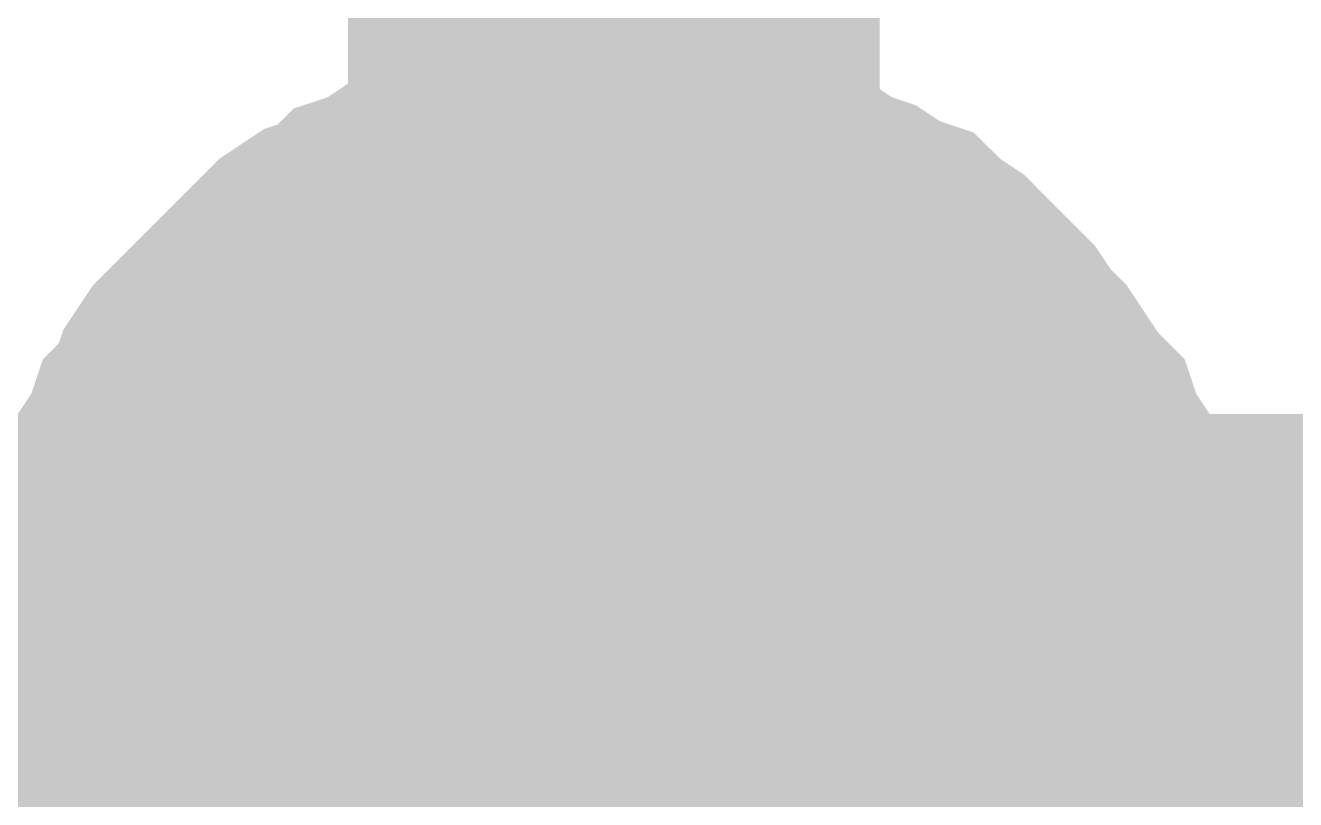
# Model space of a CAD drawing. Header units: inches. Extents: x 0 to 841, y 0 to 594.
# Drawn here: x 166.695 to 168.485, y 537.324 to 538.415 of the extents above; entities that cross this region are included whole.
import ezdxf

# ---------------------------------------------------------------- set-up
doc = ezdxf.new("R2010")
doc.units = ezdxf.units.IN
doc.layers.add('Sheet', color=255, linetype='Continuous')

msp = doc.modelspace()

# ---------------------------------------------------------------- linework, layer by layer
at = {"layer": 'Sheet'}
for points in [[(162.5159, 537.4927, 0.7493, 0.7493, 0), (162.5159, 537.4927, 0.7493, 0.7493, 0), (167.524, 537.4927, 0.7493, 0.7493, 0), (187.5227, 537.4927, 0.7493, 0.7493, 0), (187.5227, 537.4927, 0.7493, 0.7493, 0), (187.5227, 557.4926, 0.7493, 0.7493, 0), (187.5227, 559.9968, 0.7493, 0.7493, 0)], [(167.524, 542.4899, 0.7493, 0.7493, 0), (167.524, 537.4927, 0.7493, 0.7493, 0), (167.524, 529.9914, 0.7493, 0.7493, 0)], [(166.7605, 537.4927, 0.2997, 0.2997, 0), (166.7605, 537.5377, 0.2997, 0.2997, 0), (166.7605, 537.5713, 0.2997, 0.2997, 0), (166.7717, 537.605, 0.2997, 0.2997, 0), (166.7717, 537.65, 0.2997, 0.2997, 0), (166.7829, 537.6836, 0.2997, 0.2997, 0), (166.7941, 537.7173, 0.2997, 0.2997, 0), (166.8054, 537.7623, 0.2997, 0.2997, 0), (166.8166, 537.7959, 0.2997, 0.2997, 0), (166.8391, 537.8296, 0.2997, 0.2997, 0), (166.8503, 537.8633, 0.2997, 0.2997, 0), (166.8727, 537.8858, 0.2997, 0.2997, 0), (166.884, 537.9195, 0.2997, 0.2997, 0), (166.9064, 537.9532, 0.2997, 0.2997, 0), (166.9289, 537.9756, 0.2997, 0.2997, 0), (166.9626, 538.0093, 0.2997, 0.2997, 0), (166.985, 538.0318, 0.2997, 0.2997, 0), (167.0075, 538.0542, 0.2997, 0.2997, 0), (167.0412, 538.0879, 0.2997, 0.2997, 0), (167.0636, 538.1104, 0.2997, 0.2997, 0), (167.0973, 538.1328, 0.2997, 0.2997, 0), (167.131, 538.1441, 0.2997, 0.2997, 0), (167.1535, 538.1665, 0.2997, 0.2997, 0), (167.1872, 538.1777, 0.2997, 0.2997, 0), (167.2208, 538.2002, 0.2997, 0.2997, 0), (167.2545, 538.2114, 0.2997, 0.2997, 0), (167.2994, 538.2227, 0.2997, 0.2997, 0), (167.3331, 538.2339, 0.2997, 0.2997, 0), (167.3668, 538.2451, 0.2997, 0.2997, 0), (167.4117, 538.2451, 0.2997, 0.2997, 0), (167.4454, 538.2564, 0.2997, 0.2997, 0), (167.4791, 538.2564, 0.2997, 0.2997, 0), (167.524, 538.2564, 0.2997, 0.2997, 0)], [(166.7605, 537.4927, 0.2997, 0.2997, 0), (166.7605, 537.5377, 0.2997, 0.2997, 0), (166.7605, 537.5713, 0.2997, 0.2997, 0), (166.7717, 537.605, 0.2997, 0.2997, 0), (166.7717, 537.65, 0.2997, 0.2997, 0), (166.7829, 537.6836, 0.2997, 0.2997, 0), (166.7941, 537.7173, 0.2997, 0.2997, 0), (166.8054, 537.7623, 0.2997, 0.2997, 0), (166.8166, 537.7959, 0.2997, 0.2997, 0), (166.8391, 537.8296, 0.2997, 0.2997, 0), (166.8503, 537.8633, 0.2997, 0.2997, 0), (166.8727, 537.8858, 0.2997, 0.2997, 0), (166.884, 537.9195, 0.2997, 0.2997, 0), (166.9064, 537.9532, 0.2997, 0.2997, 0), (166.9289, 537.9756, 0.2997, 0.2997, 0), (166.9626, 538.0093, 0.2997, 0.2997, 0), (166.985, 538.0318, 0.2997, 0.2997, 0), (167.0075, 538.0542, 0.2997, 0.2997, 0), (167.0412, 538.0879, 0.2997, 0.2997, 0), (167.0636, 538.1104, 0.2997, 0.2997, 0), (167.0973, 538.1328, 0.2997, 0.2997, 0), (167.131, 538.1441, 0.2997, 0.2997, 0), (167.1535, 538.1665, 0.2997, 0.2997, 0), (167.1872, 538.1777, 0.2997, 0.2997, 0), (167.2208, 538.2002, 0.2997, 0.2997, 0), (167.2545, 538.2114, 0.2997, 0.2997, 0), (167.2994, 538.2227, 0.2997, 0.2997, 0), (167.3331, 538.2339, 0.2997, 0.2997, 0), (167.3668, 538.2451, 0.2997, 0.2997, 0), (167.4117, 538.2451, 0.2997, 0.2997, 0), (167.4454, 538.2564, 0.2997, 0.2997, 0), (167.4791, 538.2564, 0.2997, 0.2997, 0), (167.524, 538.2564, 0.2997, 0.2997, 0)], [(167.524, 538.2564, 0.2997, 0.2997, 0), (167.524, 538.2564, 0.2997, 0.2997, 0)], [(167.524, 538.2564, 0.2997, 0.2997, 0), (167.5577, 538.2564, 0.2997, 0.2997, 0), (167.6026, 538.2564, 0.2997, 0.2997, 0), (167.6363, 538.2451, 0.2997, 0.2997, 0), (167.6812, 538.2451, 0.2997, 0.2997, 0), (167.7149, 538.2339, 0.2997, 0.2997, 0), (167.7486, 538.2227, 0.2997, 0.2997, 0), (167.7823, 538.2114, 0.2997, 0.2997, 0), (167.816, 538.2002, 0.2997, 0.2997, 0), (167.8497, 538.1777, 0.2997, 0.2997, 0), (167.8833, 538.1665, 0.2997, 0.2997, 0), (167.917, 538.1441, 0.2997, 0.2997, 0), (167.9507, 538.1328, 0.2997, 0.2997, 0), (167.9732, 538.1104, 0.2997, 0.2997, 0), (168.0069, 538.0879, 0.2997, 0.2997, 0), (168.0405, 538.0542, 0.2997, 0.2997, 0), (168.063, 538.0318, 0.2997, 0.2997, 0), (168.0855, 538.0093, 0.2997, 0.2997, 0), (168.1079, 537.9756, 0.2997, 0.2997, 0), (168.1304, 537.9532, 0.2997, 0.2997, 0), (168.1528, 537.9195, 0.2997, 0.2997, 0), (168.1753, 537.8858, 0.2997, 0.2997, 0), (168.1978, 537.8633, 0.2997, 0.2997, 0), (168.209, 537.8296, 0.2997, 0.2997, 0), (168.2314, 537.7959, 0.2997, 0.2997, 0), (168.2427, 537.7623, 0.2997, 0.2997, 0), (168.2539, 537.7173, 0.2997, 0.2997, 0), (168.2651, 537.6836, 0.2997, 0.2997, 0), (168.2764, 537.65, 0.2997, 0.2997, 0), (168.2764, 537.605, 0.2997, 0.2997, 0), (168.2876, 537.5713, 0.2997, 0.2997, 0), (168.2876, 537.5377, 0.2997, 0.2997, 0), (168.2876, 537.4927, 0.2997, 0.2997, 0)], [(167.524, 538.2564, 0.2997, 0.2997, 0), (167.524, 538.2564, 0.2997, 0.2997, 0)], [(167.524, 538.2564, 0.2997, 0.2997, 0), (167.5577, 538.2564, 0.2997, 0.2997, 0), (167.6026, 538.2564, 0.2997, 0.2997, 0), (167.6363, 538.2451, 0.2997, 0.2997, 0), (167.6812, 538.2451, 0.2997, 0.2997, 0), (167.7149, 538.2339, 0.2997, 0.2997, 0), (167.7486, 538.2227, 0.2997, 0.2997, 0), (167.7823, 538.2114, 0.2997, 0.2997, 0), (167.816, 538.2002, 0.2997, 0.2997, 0), (167.8497, 538.1777, 0.2997, 0.2997, 0), (167.8833, 538.1665, 0.2997, 0.2997, 0), (167.917, 538.1441, 0.2997, 0.2997, 0), (167.9507, 538.1328, 0.2997, 0.2997, 0), (167.9732, 538.1104, 0.2997, 0.2997, 0), (168.0069, 538.0879, 0.2997, 0.2997, 0), (168.0405, 538.0542, 0.2997, 0.2997, 0), (168.063, 538.0318, 0.2997, 0.2997, 0), (168.0855, 538.0093, 0.2997, 0.2997, 0), (168.1079, 537.9756, 0.2997, 0.2997, 0), (168.1304, 537.9532, 0.2997, 0.2997, 0), (168.1528, 537.9195, 0.2997, 0.2997, 0), (168.1753, 537.8858, 0.2997, 0.2997, 0), (168.1978, 537.8633, 0.2997, 0.2997, 0), (168.209, 537.8296, 0.2997, 0.2997, 0), (168.2314, 537.7959, 0.2997, 0.2997, 0), (168.2427, 537.7623, 0.2997, 0.2997, 0), (168.2539, 537.7173, 0.2997, 0.2997, 0), (168.2651, 537.6836, 0.2997, 0.2997, 0), (168.2764, 537.65, 0.2997, 0.2997, 0), (168.2764, 537.605, 0.2997, 0.2997, 0), (168.2876, 537.5713, 0.2997, 0.2997, 0), (168.2876, 537.5377, 0.2997, 0.2997, 0), (168.2876, 537.4927, 0.2997, 0.2997, 0)], [(166.7605, 537.4927, 0.0991, 0.0991, 0), (166.7605, 537.5377, 0.0991, 0.0991, 0), (166.7605, 537.5713, 0.0991, 0.0991, 0), (166.7717, 537.605, 0.0991, 0.0991, 0), (166.7717, 537.65, 0.0991, 0.0991, 0), (166.7829, 537.6836, 0.0991, 0.0991, 0), (166.7941, 537.7173, 0.0991, 0.0991, 0), (166.8054, 537.7623, 0.0991, 0.0991, 0), (166.8166, 537.7959, 0.0991, 0.0991, 0), (166.8391, 537.8296, 0.0991, 0.0991, 0), (166.8503, 537.8633, 0.0991, 0.0991, 0), (166.8727, 537.8858, 0.0991, 0.0991, 0), (166.884, 537.9195, 0.0991, 0.0991, 0), (166.9064, 537.9532, 0.0991, 0.0991, 0), (166.9289, 537.9756, 0.0991, 0.0991, 0), (166.9626, 538.0093, 0.0991, 0.0991, 0), (166.985, 538.0318, 0.0991, 0.0991, 0), (167.0075, 538.0542, 0.0991, 0.0991, 0), (167.0412, 538.0879, 0.0991, 0.0991, 0), (167.0636, 538.1104, 0.0991, 0.0991, 0), (167.0973, 538.1328, 0.0991, 0.0991, 0), (167.131, 538.1441, 0.0991, 0.0991, 0), (167.1535, 538.1665, 0.0991, 0.0991, 0), (167.1872, 538.1777, 0.0991, 0.0991, 0), (167.2208, 538.2002, 0.0991, 0.0991, 0), (167.2545, 538.2114, 0.0991, 0.0991, 0), (167.2994, 538.2227, 0.0991, 0.0991, 0), (167.3331, 538.2339, 0.0991, 0.0991, 0), (167.3668, 538.2451, 0.0991, 0.0991, 0), (167.4117, 538.2451, 0.0991, 0.0991, 0), (167.4454, 538.2564, 0.0991, 0.0991, 0), (167.4791, 538.2564, 0.0991, 0.0991, 0), (167.524, 538.2564, 0.0991, 0.0991, 0)], [(166.7605, 537.4927, 0.0991, 0.0991, 0), (166.7605, 537.5377, 0.0991, 0.0991, 0), (166.7605, 537.5713, 0.0991, 0.0991, 0), (166.7717, 537.605, 0.0991, 0.0991, 0), (166.7717, 537.65, 0.0991, 0.0991, 0), (166.7829, 537.6836, 0.0991, 0.0991, 0), (166.7941, 537.7173, 0.0991, 0.0991, 0), (166.8054, 537.7623, 0.0991, 0.0991, 0), (166.8166, 537.7959, 0.0991, 0.0991, 0), (166.8391, 537.8296, 0.0991, 0.0991, 0), (166.8503, 537.8633, 0.0991, 0.0991, 0), (166.8727, 537.8858, 0.0991, 0.0991, 0), (166.884, 537.9195, 0.0991, 0.0991, 0), (166.9064, 537.9532, 0.0991, 0.0991, 0), (166.9289, 537.9756, 0.0991, 0.0991, 0), (166.9626, 538.0093, 0.0991, 0.0991, 0), (166.985, 538.0318, 0.0991, 0.0991, 0), (167.0075, 538.0542, 0.0991, 0.0991, 0), (167.0412, 538.0879, 0.0991, 0.0991, 0), (167.0636, 538.1104, 0.0991, 0.0991, 0), (167.0973, 538.1328, 0.0991, 0.0991, 0), (167.131, 538.1441, 0.0991, 0.0991, 0), (167.1535, 538.1665, 0.0991, 0.0991, 0), (167.1872, 538.1777, 0.0991, 0.0991, 0), (167.2208, 538.2002, 0.0991, 0.0991, 0), (167.2545, 538.2114, 0.0991, 0.0991, 0), (167.2994, 538.2227, 0.0991, 0.0991, 0), (167.3331, 538.2339, 0.0991, 0.0991, 0), (167.3668, 538.2451, 0.0991, 0.0991, 0), (167.4117, 538.2451, 0.0991, 0.0991, 0), (167.4454, 538.2564, 0.0991, 0.0991, 0), (167.4791, 538.2564, 0.0991, 0.0991, 0), (167.524, 538.2564, 0.0991, 0.0991, 0)], [(167.524, 538.2564, 0.0991, 0.0991, 0), (167.524, 538.2564, 0.0991, 0.0991, 0)], [(167.524, 538.2564, 0.0991, 0.0991, 0), (167.5577, 538.2564, 0.0991, 0.0991, 0), (167.6026, 538.2564, 0.0991, 0.0991, 0), (167.6363, 538.2451, 0.0991, 0.0991, 0), (167.6812, 538.2451, 0.0991, 0.0991, 0), (167.7149, 538.2339, 0.0991, 0.0991, 0), (167.7486, 538.2227, 0.0991, 0.0991, 0), (167.7823, 538.2114, 0.0991, 0.0991, 0), (167.816, 538.2002, 0.0991, 0.0991, 0), (167.8497, 538.1777, 0.0991, 0.0991, 0), (167.8833, 538.1665, 0.0991, 0.0991, 0), (167.917, 538.1441, 0.0991, 0.0991, 0), (167.9507, 538.1328, 0.0991, 0.0991, 0), (167.9732, 538.1104, 0.0991, 0.0991, 0), (168.0069, 538.0879, 0.0991, 0.0991, 0), (168.0405, 538.0542, 0.0991, 0.0991, 0), (168.063, 538.0318, 0.0991, 0.0991, 0), (168.0855, 538.0093, 0.0991, 0.0991, 0), (168.1079, 537.9756, 0.0991, 0.0991, 0), (168.1304, 537.9532, 0.0991, 0.0991, 0), (168.1528, 537.9195, 0.0991, 0.0991, 0), (168.1753, 537.8858, 0.0991, 0.0991, 0), (168.1978, 537.8633, 0.0991, 0.0991, 0), (168.209, 537.8296, 0.0991, 0.0991, 0), (168.2314, 537.7959, 0.0991, 0.0991, 0), (168.2427, 537.7623, 0.0991, 0.0991, 0), (168.2539, 537.7173, 0.0991, 0.0991, 0), (168.2651, 537.6836, 0.0991, 0.0991, 0), (168.2764, 537.65, 0.0991, 0.0991, 0), (168.2764, 537.605, 0.0991, 0.0991, 0), (168.2876, 537.5713, 0.0991, 0.0991, 0), (168.2876, 537.5377, 0.0991, 0.0991, 0), (168.2876, 537.4927, 0.0991, 0.0991, 0)], [(167.524, 538.2564, 0.0991, 0.0991, 0), (167.524, 538.2564, 0.0991, 0.0991, 0)], [(167.524, 538.2564, 0.0991, 0.0991, 0), (167.5577, 538.2564, 0.0991, 0.0991, 0), (167.6026, 538.2564, 0.0991, 0.0991, 0), (167.6363, 538.2451, 0.0991, 0.0991, 0), (167.6812, 538.2451, 0.0991, 0.0991, 0), (167.7149, 538.2339, 0.0991, 0.0991, 0), (167.7486, 538.2227, 0.0991, 0.0991, 0), (167.7823, 538.2114, 0.0991, 0.0991, 0), (167.816, 538.2002, 0.0991, 0.0991, 0), (167.8497, 538.1777, 0.0991, 0.0991, 0), (167.8833, 538.1665, 0.0991, 0.0991, 0), (167.917, 538.1441, 0.0991, 0.0991, 0), (167.9507, 538.1328, 0.0991, 0.0991, 0), (167.9732, 538.1104, 0.0991, 0.0991, 0), (168.0069, 538.0879, 0.0991, 0.0991, 0), (168.0405, 538.0542, 0.0991, 0.0991, 0), (168.063, 538.0318, 0.0991, 0.0991, 0), (168.0855, 538.0093, 0.0991, 0.0991, 0), (168.1079, 537.9756, 0.0991, 0.0991, 0), (168.1304, 537.9532, 0.0991, 0.0991, 0), (168.1528, 537.9195, 0.0991, 0.0991, 0), (168.1753, 537.8858, 0.0991, 0.0991, 0), (168.1978, 537.8633, 0.0991, 0.0991, 0), (168.209, 537.8296, 0.0991, 0.0991, 0), (168.2314, 537.7959, 0.0991, 0.0991, 0), (168.2427, 537.7623, 0.0991, 0.0991, 0), (168.2539, 537.7173, 0.0991, 0.0991, 0), (168.2651, 537.6836, 0.0991, 0.0991, 0), (168.2764, 537.65, 0.0991, 0.0991, 0), (168.2764, 537.605, 0.0991, 0.0991, 0), (168.2876, 537.5713, 0.0991, 0.0991, 0), (168.2876, 537.5377, 0.0991, 0.0991, 0), (168.2876, 537.4927, 0.0991, 0.0991, 0)], [(167.0075, 537.4927, 0.2997, 0.2997, 0), (167.0075, 537.5152, 0.2997, 0.2997, 0), (167.0075, 537.5489, 0.2997, 0.2997, 0), (167.0187, 537.5713, 0.2997, 0.2997, 0), (167.0187, 537.5938, 0.2997, 0.2997, 0), (167.0187, 537.6163, 0.2997, 0.2997, 0), (167.0299, 537.6387, 0.2997, 0.2997, 0), (167.0412, 537.6724, 0.2997, 0.2997, 0), (167.0524, 537.6949, 0.2997, 0.2997, 0), (167.0636, 537.7173, 0.2997, 0.2997, 0), (167.0749, 537.7398, 0.2997, 0.2997, 0), (167.0861, 537.751, 0.2997, 0.2997, 0), (167.0973, 537.7735, 0.2997, 0.2997, 0), (167.1086, 537.7959, 0.2997, 0.2997, 0), (167.131, 537.8184, 0.2997, 0.2997, 0), (167.1422, 537.8296, 0.2997, 0.2997, 0), (167.1647, 537.8521, 0.2997, 0.2997, 0), (167.1759, 537.8633, 0.2997, 0.2997, 0), (167.1984, 537.8858, 0.2997, 0.2997, 0), (167.2208, 537.897, 0.2997, 0.2997, 0), (167.2321, 537.9082, 0.2997, 0.2997, 0), (167.2545, 537.9307, 0.2997, 0.2997, 0), (167.277, 537.9419, 0.2997, 0.2997, 0), (167.2994, 537.9532, 0.2997, 0.2997, 0), (167.3219, 537.9532, 0.2997, 0.2997, 0), (167.3444, 537.9644, 0.2997, 0.2997, 0), (167.3668, 537.9756, 0.2997, 0.2997, 0), (167.4005, 537.9868, 0.2997, 0.2997, 0), (167.423, 537.9868, 0.2997, 0.2997, 0), (167.4454, 537.9868, 0.2997, 0.2997, 0), (167.4679, 537.9981, 0.2997, 0.2997, 0), (167.5016, 537.9981, 0.2997, 0.2997, 0), (167.524, 537.9981, 0.2997, 0.2997, 0)], [(167.0075, 537.4927, 0.2997, 0.2997, 0), (167.0075, 537.5152, 0.2997, 0.2997, 0), (167.0075, 537.5489, 0.2997, 0.2997, 0), (167.0187, 537.5713, 0.2997, 0.2997, 0), (167.0187, 537.5938, 0.2997, 0.2997, 0), (167.0187, 537.6163, 0.2997, 0.2997, 0), (167.0299, 537.6387, 0.2997, 0.2997, 0), (167.0412, 537.6724, 0.2997, 0.2997, 0), (167.0524, 537.6949, 0.2997, 0.2997, 0), (167.0636, 537.7173, 0.2997, 0.2997, 0), (167.0749, 537.7398, 0.2997, 0.2997, 0), (167.0861, 537.751, 0.2997, 0.2997, 0), (167.0973, 537.7735, 0.2997, 0.2997, 0), (167.1086, 537.7959, 0.2997, 0.2997, 0), (167.131, 537.8184, 0.2997, 0.2997, 0), (167.1422, 537.8296, 0.2997, 0.2997, 0), (167.1647, 537.8521, 0.2997, 0.2997, 0), (167.1759, 537.8633, 0.2997, 0.2997, 0), (167.1984, 537.8858, 0.2997, 0.2997, 0), (167.2208, 537.897, 0.2997, 0.2997, 0), (167.2321, 537.9082, 0.2997, 0.2997, 0), (167.2545, 537.9307, 0.2997, 0.2997, 0), (167.277, 537.9419, 0.2997, 0.2997, 0), (167.2994, 537.9532, 0.2997, 0.2997, 0), (167.3219, 537.9532, 0.2997, 0.2997, 0), (167.3444, 537.9644, 0.2997, 0.2997, 0), (167.3668, 537.9756, 0.2997, 0.2997, 0), (167.4005, 537.9868, 0.2997, 0.2997, 0), (167.423, 537.9868, 0.2997, 0.2997, 0), (167.4454, 537.9868, 0.2997, 0.2997, 0), (167.4679, 537.9981, 0.2997, 0.2997, 0), (167.5016, 537.9981, 0.2997, 0.2997, 0), (167.524, 537.9981, 0.2997, 0.2997, 0)], [(167.524, 537.9981, 0.2997, 0.2997, 0), (167.524, 537.9981, 0.2997, 0.2997, 0)], [(167.524, 537.9981, 0.2997, 0.2997, 0), (167.5465, 537.9981, 0.2997, 0.2997, 0), (167.5802, 537.9981, 0.2997, 0.2997, 0), (167.6026, 537.9868, 0.2997, 0.2997, 0), (167.6251, 537.9868, 0.2997, 0.2997, 0), (167.6475, 537.9868, 0.2997, 0.2997, 0), (167.67, 537.9756, 0.2997, 0.2997, 0), (167.7037, 537.9644, 0.2997, 0.2997, 0), (167.7261, 537.9532, 0.2997, 0.2997, 0), (167.7486, 537.9532, 0.2997, 0.2997, 0), (167.7711, 537.9419, 0.2997, 0.2997, 0), (167.7823, 537.9307, 0.2997, 0.2997, 0), (167.8047, 537.9082, 0.2997, 0.2997, 0), (167.8272, 537.897, 0.2997, 0.2997, 0), (167.8497, 537.8858, 0.2997, 0.2997, 0), (167.8609, 537.8633, 0.2997, 0.2997, 0), (167.8833, 537.8521, 0.2997, 0.2997, 0), (167.8946, 537.8296, 0.2997, 0.2997, 0), (167.917, 537.8184, 0.2997, 0.2997, 0), (167.9283, 537.7959, 0.2997, 0.2997, 0), (167.9395, 537.7735, 0.2997, 0.2997, 0), (167.9619, 537.751, 0.2997, 0.2997, 0), (167.9732, 537.7398, 0.2997, 0.2997, 0), (167.9844, 537.7173, 0.2997, 0.2997, 0), (167.9844, 537.6949, 0.2997, 0.2997, 0), (167.9956, 537.6724, 0.2997, 0.2997, 0), (168.0069, 537.6387, 0.2997, 0.2997, 0), (168.0181, 537.6163, 0.2997, 0.2997, 0), (168.0181, 537.5938, 0.2997, 0.2997, 0), (168.0181, 537.5713, 0.2997, 0.2997, 0), (168.0293, 537.5489, 0.2997, 0.2997, 0), (168.0293, 537.5152, 0.2997, 0.2997, 0), (168.0293, 537.4927, 0.2997, 0.2997, 0)], [(167.524, 537.9981, 0.2997, 0.2997, 0), (167.524, 537.9981, 0.2997, 0.2997, 0)], [(167.524, 537.9981, 0.2997, 0.2997, 0), (167.5465, 537.9981, 0.2997, 0.2997, 0), (167.5802, 537.9981, 0.2997, 0.2997, 0), (167.6026, 537.9868, 0.2997, 0.2997, 0), (167.6251, 537.9868, 0.2997, 0.2997, 0), (167.6475, 537.9868, 0.2997, 0.2997, 0), (167.67, 537.9756, 0.2997, 0.2997, 0), (167.7037, 537.9644, 0.2997, 0.2997, 0), (167.7261, 537.9532, 0.2997, 0.2997, 0), (167.7486, 537.9532, 0.2997, 0.2997, 0), (167.7711, 537.9419, 0.2997, 0.2997, 0), (167.7823, 537.9307, 0.2997, 0.2997, 0), (167.8047, 537.9082, 0.2997, 0.2997, 0), (167.8272, 537.897, 0.2997, 0.2997, 0), (167.8497, 537.8858, 0.2997, 0.2997, 0), (167.8609, 537.8633, 0.2997, 0.2997, 0), (167.8833, 537.8521, 0.2997, 0.2997, 0), (167.8946, 537.8296, 0.2997, 0.2997, 0), (167.917, 537.8184, 0.2997, 0.2997, 0), (167.9283, 537.7959, 0.2997, 0.2997, 0), (167.9395, 537.7735, 0.2997, 0.2997, 0), (167.9619, 537.751, 0.2997, 0.2997, 0), (167.9732, 537.7398, 0.2997, 0.2997, 0), (167.9844, 537.7173, 0.2997, 0.2997, 0), (167.9844, 537.6949, 0.2997, 0.2997, 0), (167.9956, 537.6724, 0.2997, 0.2997, 0), (168.0069, 537.6387, 0.2997, 0.2997, 0), (168.0181, 537.6163, 0.2997, 0.2997, 0), (168.0181, 537.5938, 0.2997, 0.2997, 0), (168.0181, 537.5713, 0.2997, 0.2997, 0), (168.0293, 537.5489, 0.2997, 0.2997, 0), (168.0293, 537.5152, 0.2997, 0.2997, 0), (168.0293, 537.4927, 0.2997, 0.2997, 0)], [(167.0075, 537.4927, 0.0991, 0.0991, 0), (167.0075, 537.5152, 0.0991, 0.0991, 0), (167.0075, 537.5489, 0.0991, 0.0991, 0), (167.0187, 537.5713, 0.0991, 0.0991, 0), (167.0187, 537.5938, 0.0991, 0.0991, 0), (167.0187, 537.6163, 0.0991, 0.0991, 0), (167.0299, 537.6387, 0.0991, 0.0991, 0), (167.0412, 537.6724, 0.0991, 0.0991, 0), (167.0524, 537.6949, 0.0991, 0.0991, 0), (167.0636, 537.7173, 0.0991, 0.0991, 0), (167.0749, 537.7398, 0.0991, 0.0991, 0), (167.0861, 537.751, 0.0991, 0.0991, 0), (167.0973, 537.7735, 0.0991, 0.0991, 0), (167.1086, 537.7959, 0.0991, 0.0991, 0), (167.131, 537.8184, 0.0991, 0.0991, 0), (167.1422, 537.8296, 0.0991, 0.0991, 0), (167.1647, 537.8521, 0.0991, 0.0991, 0), (167.1759, 537.8633, 0.0991, 0.0991, 0), (167.1984, 537.8858, 0.0991, 0.0991, 0), (167.2208, 537.897, 0.0991, 0.0991, 0), (167.2321, 537.9082, 0.0991, 0.0991, 0), (167.2545, 537.9307, 0.0991, 0.0991, 0), (167.277, 537.9419, 0.0991, 0.0991, 0), (167.2994, 537.9532, 0.0991, 0.0991, 0), (167.3219, 537.9532, 0.0991, 0.0991, 0), (167.3444, 537.9644, 0.0991, 0.0991, 0), (167.3668, 537.9756, 0.0991, 0.0991, 0), (167.4005, 537.9868, 0.0991, 0.0991, 0), (167.423, 537.9868, 0.0991, 0.0991, 0), (167.4454, 537.9868, 0.0991, 0.0991, 0), (167.4679, 537.9981, 0.0991, 0.0991, 0), (167.5016, 537.9981, 0.0991, 0.0991, 0), (167.524, 537.9981, 0.0991, 0.0991, 0)], [(167.0075, 537.4927, 0.0991, 0.0991, 0), (167.0075, 537.5152, 0.0991, 0.0991, 0), (167.0075, 537.5489, 0.0991, 0.0991, 0), (167.0187, 537.5713, 0.0991, 0.0991, 0), (167.0187, 537.5938, 0.0991, 0.0991, 0), (167.0187, 537.6163, 0.0991, 0.0991, 0), (167.0299, 537.6387, 0.0991, 0.0991, 0), (167.0412, 537.6724, 0.0991, 0.0991, 0), (167.0524, 537.6949, 0.0991, 0.0991, 0), (167.0636, 537.7173, 0.0991, 0.0991, 0), (167.0749, 537.7398, 0.0991, 0.0991, 0), (167.0861, 537.751, 0.0991, 0.0991, 0), (167.0973, 537.7735, 0.0991, 0.0991, 0), (167.1086, 537.7959, 0.0991, 0.0991, 0), (167.131, 537.8184, 0.0991, 0.0991, 0), (167.1422, 537.8296, 0.0991, 0.0991, 0), (167.1647, 537.8521, 0.0991, 0.0991, 0), (167.1759, 537.8633, 0.0991, 0.0991, 0), (167.1984, 537.8858, 0.0991, 0.0991, 0), (167.2208, 537.897, 0.0991, 0.0991, 0), (167.2321, 537.9082, 0.0991, 0.0991, 0), (167.2545, 537.9307, 0.0991, 0.0991, 0), (167.277, 537.9419, 0.0991, 0.0991, 0), (167.2994, 537.9532, 0.0991, 0.0991, 0), (167.3219, 537.9532, 0.0991, 0.0991, 0), (167.3444, 537.9644, 0.0991, 0.0991, 0), (167.3668, 537.9756, 0.0991, 0.0991, 0), (167.4005, 537.9868, 0.0991, 0.0991, 0), (167.423, 537.9868, 0.0991, 0.0991, 0), (167.4454, 537.9868, 0.0991, 0.0991, 0), (167.4679, 537.9981, 0.0991, 0.0991, 0), (167.5016, 537.9981, 0.0991, 0.0991, 0), (167.524, 537.9981, 0.0991, 0.0991, 0)], [(167.524, 537.9981, 0.0991, 0.0991, 0), (167.524, 537.9981, 0.0991, 0.0991, 0)], [(167.524, 537.9981, 0.0991, 0.0991, 0), (167.5465, 537.9981, 0.0991, 0.0991, 0), (167.5802, 537.9981, 0.0991, 0.0991, 0), (167.6026, 537.9868, 0.0991, 0.0991, 0), (167.6251, 537.9868, 0.0991, 0.0991, 0), (167.6475, 537.9868, 0.0991, 0.0991, 0), (167.67, 537.9756, 0.0991, 0.0991, 0), (167.7037, 537.9644, 0.0991, 0.0991, 0), (167.7261, 537.9532, 0.0991, 0.0991, 0), (167.7486, 537.9532, 0.0991, 0.0991, 0), (167.7711, 537.9419, 0.0991, 0.0991, 0), (167.7823, 537.9307, 0.0991, 0.0991, 0), (167.8047, 537.9082, 0.0991, 0.0991, 0), (167.8272, 537.897, 0.0991, 0.0991, 0), (167.8497, 537.8858, 0.0991, 0.0991, 0), (167.8609, 537.8633, 0.0991, 0.0991, 0), (167.8833, 537.8521, 0.0991, 0.0991, 0), (167.8946, 537.8296, 0.0991, 0.0991, 0), (167.917, 537.8184, 0.0991, 0.0991, 0), (167.9283, 537.7959, 0.0991, 0.0991, 0), (167.9395, 537.7735, 0.0991, 0.0991, 0), (167.9619, 537.751, 0.0991, 0.0991, 0), (167.9732, 537.7398, 0.0991, 0.0991, 0), (167.9844, 537.7173, 0.0991, 0.0991, 0), (167.9844, 537.6949, 0.0991, 0.0991, 0), (167.9956, 537.6724, 0.0991, 0.0991, 0), (168.0069, 537.6387, 0.0991, 0.0991, 0), (168.0181, 537.6163, 0.0991, 0.0991, 0), (168.0181, 537.5938, 0.0991, 0.0991, 0), (168.0181, 537.5713, 0.0991, 0.0991, 0), (168.0293, 537.5489, 0.0991, 0.0991, 0), (168.0293, 537.5152, 0.0991, 0.0991, 0), (168.0293, 537.4927, 0.0991, 0.0991, 0)], [(167.524, 537.9981, 0.0991, 0.0991, 0), (167.524, 537.9981, 0.0991, 0.0991, 0)], [(167.524, 537.9981, 0.0991, 0.0991, 0), (167.5465, 537.9981, 0.0991, 0.0991, 0), (167.5802, 537.9981, 0.0991, 0.0991, 0), (167.6026, 537.9868, 0.0991, 0.0991, 0), (167.6251, 537.9868, 0.0991, 0.0991, 0), (167.6475, 537.9868, 0.0991, 0.0991, 0), (167.67, 537.9756, 0.0991, 0.0991, 0), (167.7037, 537.9644, 0.0991, 0.0991, 0), (167.7261, 537.9532, 0.0991, 0.0991, 0), (167.7486, 537.9532, 0.0991, 0.0991, 0), (167.7711, 537.9419, 0.0991, 0.0991, 0), (167.7823, 537.9307, 0.0991, 0.0991, 0), (167.8047, 537.9082, 0.0991, 0.0991, 0), (167.8272, 537.897, 0.0991, 0.0991, 0), (167.8497, 537.8858, 0.0991, 0.0991, 0), (167.8609, 537.8633, 0.0991, 0.0991, 0), (167.8833, 537.8521, 0.0991, 0.0991, 0), (167.8946, 537.8296, 0.0991, 0.0991, 0), (167.917, 537.8184, 0.0991, 0.0991, 0), (167.9283, 537.7959, 0.0991, 0.0991, 0), (167.9395, 537.7735, 0.0991, 0.0991, 0), (167.9619, 537.751, 0.0991, 0.0991, 0), (167.9732, 537.7398, 0.0991, 0.0991, 0), (167.9844, 537.7173, 0.0991, 0.0991, 0), (167.9844, 537.6949, 0.0991, 0.0991, 0), (167.9956, 537.6724, 0.0991, 0.0991, 0), (168.0069, 537.6387, 0.0991, 0.0991, 0), (168.0181, 537.6163, 0.0991, 0.0991, 0), (168.0181, 537.5938, 0.0991, 0.0991, 0), (168.0181, 537.5713, 0.0991, 0.0991, 0), (168.0293, 537.5489, 0.0991, 0.0991, 0), (168.0293, 537.5152, 0.0991, 0.0991, 0), (168.0293, 537.4927, 0.0991, 0.0991, 0)], [(166.8391, 537.1671, 0.2997, 0.2997, 0), (166.8166, 537.2008, 0.2997, 0.2997, 0), (166.8054, 537.2345, 0.2997, 0.2997, 0), (166.7941, 537.2681, 0.2997, 0.2997, 0), (166.7829, 537.3018, 0.2997, 0.2997, 0), (166.7717, 537.3355, 0.2997, 0.2997, 0), (166.7717, 537.3804, 0.2997, 0.2997, 0), (166.7605, 537.4141, 0.2997, 0.2997, 0), (166.7605, 537.4591, 0.2997, 0.2997, 0), (166.7605, 537.4927, 0.2997, 0.2997, 0)], [(166.7605, 537.4927, 0.2997, 0.2997, 0), (166.7605, 537.4927, 0.2997, 0.2997, 0)], [(166.8391, 537.1671, 0.2997, 0.2997, 0), (166.8166, 537.2008, 0.2997, 0.2997, 0), (166.8054, 537.2345, 0.2997, 0.2997, 0), (166.7941, 537.2681, 0.2997, 0.2997, 0), (166.7829, 537.3018, 0.2997, 0.2997, 0), (166.7717, 537.3355, 0.2997, 0.2997, 0), (166.7717, 537.3804, 0.2997, 0.2997, 0), (166.7605, 537.4141, 0.2997, 0.2997, 0), (166.7605, 537.4591, 0.2997, 0.2997, 0), (166.7605, 537.4927, 0.2997, 0.2997, 0)], [(166.7605, 537.4927, 0.2997, 0.2997, 0), (166.7605, 537.4927, 0.2997, 0.2997, 0)], [(167.131, 537.1671, 0.2997, 0.2997, 0), (167.1086, 537.1895, 0.2997, 0.2997, 0), (167.0973, 537.212, 0.2997, 0.2997, 0), (167.0861, 537.2345, 0.2997, 0.2997, 0), (167.0749, 537.2457, 0.2997, 0.2997, 0), (167.0636, 537.2681, 0.2997, 0.2997, 0), (167.0524, 537.2906, 0.2997, 0.2997, 0), (167.0412, 537.3131, 0.2997, 0.2997, 0), (167.0299, 537.3468, 0.2997, 0.2997, 0), (167.0187, 537.3692, 0.2997, 0.2997, 0), (167.0187, 537.3917, 0.2997, 0.2997, 0), (167.0187, 537.4141, 0.2997, 0.2997, 0), (167.0075, 537.4366, 0.2997, 0.2997, 0), (167.0075, 537.4703, 0.2997, 0.2997, 0), (167.0075, 537.4927, 0.2997, 0.2997, 0)], [(167.0075, 537.4927, 0.2997, 0.2997, 0), (167.0075, 537.4927, 0.2997, 0.2997, 0)], [(167.131, 537.1671, 0.2997, 0.2997, 0), (167.1086, 537.1895, 0.2997, 0.2997, 0), (167.0973, 537.212, 0.2997, 0.2997, 0), (167.0861, 537.2345, 0.2997, 0.2997, 0), (167.0749, 537.2457, 0.2997, 0.2997, 0), (167.0636, 537.2681, 0.2997, 0.2997, 0), (167.0524, 537.2906, 0.2997, 0.2997, 0), (167.0412, 537.3131, 0.2997, 0.2997, 0), (167.0299, 537.3468, 0.2997, 0.2997, 0), (167.0187, 537.3692, 0.2997, 0.2997, 0), (167.0187, 537.3917, 0.2997, 0.2997, 0), (167.0187, 537.4141, 0.2997, 0.2997, 0), (167.0075, 537.4366, 0.2997, 0.2997, 0), (167.0075, 537.4703, 0.2997, 0.2997, 0), (167.0075, 537.4927, 0.2997, 0.2997, 0)], [(167.0075, 537.4927, 0.2997, 0.2997, 0), (167.0075, 537.4927, 0.2997, 0.2997, 0)], [(168.0293, 537.4927, 0.2997, 0.2997, 0), (168.0293, 537.4703, 0.2997, 0.2997, 0), (168.0293, 537.4366, 0.2997, 0.2997, 0), (168.0181, 537.4141, 0.2997, 0.2997, 0), (168.0181, 537.3917, 0.2997, 0.2997, 0), (168.0181, 537.3692, 0.2997, 0.2997, 0), (168.0069, 537.3468, 0.2997, 0.2997, 0), (167.9956, 537.3131, 0.2997, 0.2997, 0), (167.9844, 537.2906, 0.2997, 0.2997, 0), (167.9844, 537.2681, 0.2997, 0.2997, 0), (167.9732, 537.2457, 0.2997, 0.2997, 0), (167.9619, 537.2345, 0.2997, 0.2997, 0), (167.9395, 537.212, 0.2997, 0.2997, 0), (167.9283, 537.1895, 0.2997, 0.2997, 0), (167.917, 537.1671, 0.2997, 0.2997, 0)], [(168.0293, 537.4927, 0.2997, 0.2997, 0), (168.0293, 537.4703, 0.2997, 0.2997, 0), (168.0293, 537.4366, 0.2997, 0.2997, 0), (168.0181, 537.4141, 0.2997, 0.2997, 0), (168.0181, 537.3917, 0.2997, 0.2997, 0), (168.0181, 537.3692, 0.2997, 0.2997, 0), (168.0069, 537.3468, 0.2997, 0.2997, 0), (167.9956, 537.3131, 0.2997, 0.2997, 0), (167.9844, 537.2906, 0.2997, 0.2997, 0), (167.9844, 537.2681, 0.2997, 0.2997, 0), (167.9732, 537.2457, 0.2997, 0.2997, 0), (167.9619, 537.2345, 0.2997, 0.2997, 0), (167.9395, 537.212, 0.2997, 0.2997, 0), (167.9283, 537.1895, 0.2997, 0.2997, 0), (167.917, 537.1671, 0.2997, 0.2997, 0)], [(168.0293, 537.4927, 0.2997, 0.2997, 0), (168.0293, 537.4927, 0.2997, 0.2997, 0), (168.0293, 537.4927, 0.2997, 0.2997, 0), (168.0293, 537.4927, 0.2997, 0.2997, 0), (168.0293, 537.4927, 0.2997, 0.2997, 0), (168.0293, 537.4927, 0.2997, 0.2997, 0), (168.0293, 537.4927, 0.2997, 0.2997, 0), (168.0293, 537.4927, 0.2997, 0.2997, 0), (168.0293, 537.4927, 0.2997, 0.2997, 0), (168.0293, 537.4927, 0.2997, 0.2997, 0), (168.0293, 537.4927, 0.2997, 0.2997, 0), (168.0293, 537.4927, 0.2997, 0.2997, 0), (168.0293, 537.4927, 0.2997, 0.2997, 0), (168.0293, 537.4927, 0.2997, 0.2997, 0), (168.0293, 537.4927, 0.2997, 0.2997, 0), (168.0293, 537.4927, 0.2997, 0.2997, 0), (168.0293, 537.4927, 0.2997, 0.2997, 0), (168.0293, 537.4927, 0.2997, 0.2997, 0), (168.0293, 537.4927, 0.2997, 0.2997, 0), (168.0293, 537.4927, 0.2997, 0.2997, 0), (168.0293, 537.4927, 0.2997, 0.2997, 0), (168.0293, 537.4927, 0.2997, 0.2997, 0), (168.0293, 537.4927, 0.2997, 0.2997, 0), (168.0293, 537.4927, 0.2997, 0.2997, 0), (168.0293, 537.4927, 0.2997, 0.2997, 0), (168.0293, 537.4927, 0.2997, 0.2997, 0), (168.0293, 537.4927, 0.2997, 0.2997, 0), (168.0293, 537.4927, 0.2997, 0.2997, 0), (168.0293, 537.4927, 0.2997, 0.2997, 0), (168.0293, 537.4927, 0.2997, 0.2997, 0), (168.0293, 537.4927, 0.2997, 0.2997, 0), (168.0293, 537.4927, 0.2997, 0.2997, 0), (168.0293, 537.4927, 0.2997, 0.2997, 0)], [(168.0293, 537.4927, 0.2997, 0.2997, 0), (168.0293, 537.4927, 0.2997, 0.2997, 0)], [(168.0293, 537.4927, 0.2997, 0.2997, 0), (168.0293, 537.4927, 0.2997, 0.2997, 0), (168.0293, 537.4927, 0.2997, 0.2997, 0), (168.0293, 537.4927, 0.2997, 0.2997, 0), (168.0293, 537.4927, 0.2997, 0.2997, 0), (168.0293, 537.4927, 0.2997, 0.2997, 0), (168.0293, 537.4927, 0.2997, 0.2997, 0), (168.0293, 537.4927, 0.2997, 0.2997, 0), (168.0293, 537.4927, 0.2997, 0.2997, 0), (168.0293, 537.4927, 0.2997, 0.2997, 0), (168.0293, 537.4927, 0.2997, 0.2997, 0), (168.0293, 537.4927, 0.2997, 0.2997, 0), (168.0293, 537.4927, 0.2997, 0.2997, 0), (168.0293, 537.4927, 0.2997, 0.2997, 0), (168.0293, 537.4927, 0.2997, 0.2997, 0), (168.0293, 537.4927, 0.2997, 0.2997, 0), (168.0293, 537.4927, 0.2997, 0.2997, 0), (168.0293, 537.4927, 0.2997, 0.2997, 0), (168.0293, 537.4927, 0.2997, 0.2997, 0), (168.0293, 537.4927, 0.2997, 0.2997, 0), (168.0293, 537.4927, 0.2997, 0.2997, 0), (168.0293, 537.4927, 0.2997, 0.2997, 0), (168.0293, 537.4927, 0.2997, 0.2997, 0), (168.0293, 537.4927, 0.2997, 0.2997, 0), (168.0293, 537.4927, 0.2997, 0.2997, 0), (168.0293, 537.4927, 0.2997, 0.2997, 0), (168.0293, 537.4927, 0.2997, 0.2997, 0), (168.0293, 537.4927, 0.2997, 0.2997, 0), (168.0293, 537.4927, 0.2997, 0.2997, 0), (168.0293, 537.4927, 0.2997, 0.2997, 0), (168.0293, 537.4927, 0.2997, 0.2997, 0), (168.0293, 537.4927, 0.2997, 0.2997, 0), (168.0293, 537.4927, 0.2997, 0.2997, 0)], [(168.0293, 537.4927, 0.2997, 0.2997, 0), (168.0293, 537.4927, 0.2997, 0.2997, 0)], [(168.2876, 537.4927, 0.2997, 0.2997, 0), (168.2876, 537.4591, 0.2997, 0.2997, 0), (168.2876, 537.4141, 0.2997, 0.2997, 0), (168.2764, 537.3804, 0.2997, 0.2997, 0), (168.2764, 537.3355, 0.2997, 0.2997, 0), (168.2651, 537.3018, 0.2997, 0.2997, 0), (168.2539, 537.2681, 0.2997, 0.2997, 0), (168.2427, 537.2345, 0.2997, 0.2997, 0), (168.2314, 537.2008, 0.2997, 0.2997, 0), (168.209, 537.1671, 0.2997, 0.2997, 0)], [(168.2876, 537.4927, 0.2997, 0.2997, 0), (168.2876, 537.4591, 0.2997, 0.2997, 0), (168.2876, 537.4141, 0.2997, 0.2997, 0), (168.2764, 537.3804, 0.2997, 0.2997, 0), (168.2764, 537.3355, 0.2997, 0.2997, 0), (168.2651, 537.3018, 0.2997, 0.2997, 0), (168.2539, 537.2681, 0.2997, 0.2997, 0), (168.2427, 537.2345, 0.2997, 0.2997, 0), (168.2314, 537.2008, 0.2997, 0.2997, 0), (168.209, 537.1671, 0.2997, 0.2997, 0)], [(168.2876, 537.4927, 0.2997, 0.2997, 0), (168.2876, 537.4927, 0.2997, 0.2997, 0), (168.2876, 537.4927, 0.2997, 0.2997, 0), (168.2876, 537.4927, 0.2997, 0.2997, 0), (168.2876, 537.4927, 0.2997, 0.2997, 0), (168.2876, 537.4927, 0.2997, 0.2997, 0), (168.2876, 537.4927, 0.2997, 0.2997, 0), (168.2876, 537.4927, 0.2997, 0.2997, 0), (168.2876, 537.4927, 0.2997, 0.2997, 0), (168.2876, 537.4927, 0.2997, 0.2997, 0), (168.2876, 537.4927, 0.2997, 0.2997, 0), (168.2876, 537.4927, 0.2997, 0.2997, 0), (168.2876, 537.4927, 0.2997, 0.2997, 0), (168.2876, 537.4927, 0.2997, 0.2997, 0), (168.2876, 537.4927, 0.2997, 0.2997, 0), (168.2876, 537.4927, 0.2997, 0.2997, 0), (168.2876, 537.4927, 0.2997, 0.2997, 0), (168.2876, 537.4927, 0.2997, 0.2997, 0), (168.2876, 537.4927, 0.2997, 0.2997, 0), (168.2876, 537.4927, 0.2997, 0.2997, 0), (168.2876, 537.4927, 0.2997, 0.2997, 0), (168.2876, 537.4927, 0.2997, 0.2997, 0), (168.2876, 537.4927, 0.2997, 0.2997, 0), (168.2876, 537.4927, 0.2997, 0.2997, 0), (168.2876, 537.4927, 0.2997, 0.2997, 0), (168.2876, 537.4927, 0.2997, 0.2997, 0), (168.2876, 537.4927, 0.2997, 0.2997, 0), (168.2876, 537.4927, 0.2997, 0.2997, 0), (168.2876, 537.4927, 0.2997, 0.2997, 0), (168.2876, 537.4927, 0.2997, 0.2997, 0), (168.2876, 537.4927, 0.2997, 0.2997, 0), (168.2876, 537.4927, 0.2997, 0.2997, 0), (168.2876, 537.4927, 0.2997, 0.2997, 0)], [(168.2876, 537.4927, 0.2997, 0.2997, 0), (168.2876, 537.4927, 0.2997, 0.2997, 0)], [(168.2876, 537.4927, 0.2997, 0.2997, 0), (168.2876, 537.4927, 0.2997, 0.2997, 0), (168.2876, 537.4927, 0.2997, 0.2997, 0), (168.2876, 537.4927, 0.2997, 0.2997, 0), (168.2876, 537.4927, 0.2997, 0.2997, 0), (168.2876, 537.4927, 0.2997, 0.2997, 0), (168.2876, 537.4927, 0.2997, 0.2997, 0), (168.2876, 537.4927, 0.2997, 0.2997, 0), (168.2876, 537.4927, 0.2997, 0.2997, 0), (168.2876, 537.4927, 0.2997, 0.2997, 0), (168.2876, 537.4927, 0.2997, 0.2997, 0), (168.2876, 537.4927, 0.2997, 0.2997, 0), (168.2876, 537.4927, 0.2997, 0.2997, 0), (168.2876, 537.4927, 0.2997, 0.2997, 0), (168.2876, 537.4927, 0.2997, 0.2997, 0), (168.2876, 537.4927, 0.2997, 0.2997, 0), (168.2876, 537.4927, 0.2997, 0.2997, 0), (168.2876, 537.4927, 0.2997, 0.2997, 0), (168.2876, 537.4927, 0.2997, 0.2997, 0), (168.2876, 537.4927, 0.2997, 0.2997, 0), (168.2876, 537.4927, 0.2997, 0.2997, 0), (168.2876, 537.4927, 0.2997, 0.2997, 0), (168.2876, 537.4927, 0.2997, 0.2997, 0), (168.2876, 537.4927, 0.2997, 0.2997, 0), (168.2876, 537.4927, 0.2997, 0.2997, 0), (168.2876, 537.4927, 0.2997, 0.2997, 0), (168.2876, 537.4927, 0.2997, 0.2997, 0), (168.2876, 537.4927, 0.2997, 0.2997, 0), (168.2876, 537.4927, 0.2997, 0.2997, 0), (168.2876, 537.4927, 0.2997, 0.2997, 0), (168.2876, 537.4927, 0.2997, 0.2997, 0), (168.2876, 537.4927, 0.2997, 0.2997, 0), (168.2876, 537.4927, 0.2997, 0.2997, 0)], [(168.2876, 537.4927, 0.2997, 0.2997, 0), (168.2876, 537.4927, 0.2997, 0.2997, 0)], [(166.7941, 537.2681, 0.0991, 0.0991, 0), (166.7829, 537.3018, 0.0991, 0.0991, 0), (166.7717, 537.3355, 0.0991, 0.0991, 0), (166.7717, 537.3804, 0.0991, 0.0991, 0), (166.7605, 537.4141, 0.0991, 0.0991, 0), (166.7605, 537.4591, 0.0991, 0.0991, 0), (166.7605, 537.4927, 0.0991, 0.0991, 0)], [(166.7605, 537.4927, 0.0991, 0.0991, 0), (166.7605, 537.4927, 0.0991, 0.0991, 0)], [(166.7941, 537.2681, 0.0991, 0.0991, 0), (166.7829, 537.3018, 0.0991, 0.0991, 0), (166.7717, 537.3355, 0.0991, 0.0991, 0), (166.7717, 537.3804, 0.0991, 0.0991, 0), (166.7605, 537.4141, 0.0991, 0.0991, 0), (166.7605, 537.4591, 0.0991, 0.0991, 0), (166.7605, 537.4927, 0.0991, 0.0991, 0)], [(166.7605, 537.4927, 0.0991, 0.0991, 0), (166.7605, 537.4927, 0.0991, 0.0991, 0)], [(167.0636, 537.2681, 0.0991, 0.0991, 0), (167.0524, 537.2906, 0.0991, 0.0991, 0), (167.0412, 537.3131, 0.0991, 0.0991, 0), (167.0299, 537.3468, 0.0991, 0.0991, 0), (167.0187, 537.3692, 0.0991, 0.0991, 0), (167.0187, 537.3917, 0.0991, 0.0991, 0), (167.0187, 537.4141, 0.0991, 0.0991, 0), (167.0075, 537.4366, 0.0991, 0.0991, 0), (167.0075, 537.4703, 0.0991, 0.0991, 0), (167.0075, 537.4927, 0.0991, 0.0991, 0)], [(167.0075, 537.4927, 0.0991, 0.0991, 0), (167.0075, 537.4927, 0.0991, 0.0991, 0)], [(167.0636, 537.2681, 0.0991, 0.0991, 0), (167.0524, 537.2906, 0.0991, 0.0991, 0), (167.0412, 537.3131, 0.0991, 0.0991, 0), (167.0299, 537.3468, 0.0991, 0.0991, 0), (167.0187, 537.3692, 0.0991, 0.0991, 0), (167.0187, 537.3917, 0.0991, 0.0991, 0), (167.0187, 537.4141, 0.0991, 0.0991, 0), (167.0075, 537.4366, 0.0991, 0.0991, 0), (167.0075, 537.4703, 0.0991, 0.0991, 0), (167.0075, 537.4927, 0.0991, 0.0991, 0)], [(167.0075, 537.4927, 0.0991, 0.0991, 0), (167.0075, 537.4927, 0.0991, 0.0991, 0)], [(168.0293, 537.4927, 0.0991, 0.0991, 0), (168.0293, 537.4703, 0.0991, 0.0991, 0), (168.0293, 537.4366, 0.0991, 0.0991, 0), (168.0181, 537.4141, 0.0991, 0.0991, 0), (168.0181, 537.3917, 0.0991, 0.0991, 0), (168.0181, 537.3692, 0.0991, 0.0991, 0), (168.0069, 537.3468, 0.0991, 0.0991, 0), (167.9956, 537.3131, 0.0991, 0.0991, 0), (167.9844, 537.2906, 0.0991, 0.0991, 0), (167.9844, 537.2681, 0.0991, 0.0991, 0)], [(168.0293, 537.4927, 0.0991, 0.0991, 0), (168.0293, 537.4703, 0.0991, 0.0991, 0), (168.0293, 537.4366, 0.0991, 0.0991, 0), (168.0181, 537.4141, 0.0991, 0.0991, 0), (168.0181, 537.3917, 0.0991, 0.0991, 0), (168.0181, 537.3692, 0.0991, 0.0991, 0), (168.0069, 537.3468, 0.0991, 0.0991, 0), (167.9956, 537.3131, 0.0991, 0.0991, 0), (167.9844, 537.2906, 0.0991, 0.0991, 0), (167.9844, 537.2681, 0.0991, 0.0991, 0)], [(168.0293, 537.4927, 0.0991, 0.0991, 0), (168.0293, 537.4927, 0.0991, 0.0991, 0), (168.0293, 537.4927, 0.0991, 0.0991, 0), (168.0293, 537.4927, 0.0991, 0.0991, 0), (168.0293, 537.4927, 0.0991, 0.0991, 0), (168.0293, 537.4927, 0.0991, 0.0991, 0), (168.0293, 537.4927, 0.0991, 0.0991, 0), (168.0293, 537.4927, 0.0991, 0.0991, 0), (168.0293, 537.4927, 0.0991, 0.0991, 0), (168.0293, 537.4927, 0.0991, 0.0991, 0), (168.0293, 537.4927, 0.0991, 0.0991, 0), (168.0293, 537.4927, 0.0991, 0.0991, 0), (168.0293, 537.4927, 0.0991, 0.0991, 0), (168.0293, 537.4927, 0.0991, 0.0991, 0), (168.0293, 537.4927, 0.0991, 0.0991, 0), (168.0293, 537.4927, 0.0991, 0.0991, 0), (168.0293, 537.4927, 0.0991, 0.0991, 0), (168.0293, 537.4927, 0.0991, 0.0991, 0), (168.0293, 537.4927, 0.0991, 0.0991, 0), (168.0293, 537.4927, 0.0991, 0.0991, 0), (168.0293, 537.4927, 0.0991, 0.0991, 0), (168.0293, 537.4927, 0.0991, 0.0991, 0), (168.0293, 537.4927, 0.0991, 0.0991, 0), (168.0293, 537.4927, 0.0991, 0.0991, 0), (168.0293, 537.4927, 0.0991, 0.0991, 0), (168.0293, 537.4927, 0.0991, 0.0991, 0), (168.0293, 537.4927, 0.0991, 0.0991, 0), (168.0293, 537.4927, 0.0991, 0.0991, 0), (168.0293, 537.4927, 0.0991, 0.0991, 0), (168.0293, 537.4927, 0.0991, 0.0991, 0), (168.0293, 537.4927, 0.0991, 0.0991, 0), (168.0293, 537.4927, 0.0991, 0.0991, 0), (168.0293, 537.4927, 0.0991, 0.0991, 0)], [(168.0293, 537.4927, 0.0991, 0.0991, 0), (168.0293, 537.4927, 0.0991, 0.0991, 0)], [(168.0293, 537.4927, 0.0991, 0.0991, 0), (168.0293, 537.4927, 0.0991, 0.0991, 0), (168.0293, 537.4927, 0.0991, 0.0991, 0), (168.0293, 537.4927, 0.0991, 0.0991, 0), (168.0293, 537.4927, 0.0991, 0.0991, 0), (168.0293, 537.4927, 0.0991, 0.0991, 0), (168.0293, 537.4927, 0.0991, 0.0991, 0), (168.0293, 537.4927, 0.0991, 0.0991, 0), (168.0293, 537.4927, 0.0991, 0.0991, 0), (168.0293, 537.4927, 0.0991, 0.0991, 0), (168.0293, 537.4927, 0.0991, 0.0991, 0), (168.0293, 537.4927, 0.0991, 0.0991, 0), (168.0293, 537.4927, 0.0991, 0.0991, 0), (168.0293, 537.4927, 0.0991, 0.0991, 0), (168.0293, 537.4927, 0.0991, 0.0991, 0), (168.0293, 537.4927, 0.0991, 0.0991, 0), (168.0293, 537.4927, 0.0991, 0.0991, 0), (168.0293, 537.4927, 0.0991, 0.0991, 0), (168.0293, 537.4927, 0.0991, 0.0991, 0), (168.0293, 537.4927, 0.0991, 0.0991, 0), (168.0293, 537.4927, 0.0991, 0.0991, 0), (168.0293, 537.4927, 0.0991, 0.0991, 0), (168.0293, 537.4927, 0.0991, 0.0991, 0), (168.0293, 537.4927, 0.0991, 0.0991, 0), (168.0293, 537.4927, 0.0991, 0.0991, 0), (168.0293, 537.4927, 0.0991, 0.0991, 0), (168.0293, 537.4927, 0.0991, 0.0991, 0), (168.0293, 537.4927, 0.0991, 0.0991, 0), (168.0293, 537.4927, 0.0991, 0.0991, 0), (168.0293, 537.4927, 0.0991, 0.0991, 0), (168.0293, 537.4927, 0.0991, 0.0991, 0), (168.0293, 537.4927, 0.0991, 0.0991, 0), (168.0293, 537.4927, 0.0991, 0.0991, 0)], [(168.0293, 537.4927, 0.0991, 0.0991, 0), (168.0293, 537.4927, 0.0991, 0.0991, 0)], [(168.2876, 537.4927, 0.0991, 0.0991, 0), (168.2876, 537.4591, 0.0991, 0.0991, 0), (168.2876, 537.4141, 0.0991, 0.0991, 0), (168.2764, 537.3804, 0.0991, 0.0991, 0), (168.2764, 537.3355, 0.0991, 0.0991, 0), (168.2651, 537.3018, 0.0991, 0.0991, 0), (168.2539, 537.2681, 0.0991, 0.0991, 0)], [(168.2876, 537.4927, 0.0991, 0.0991, 0), (168.2876, 537.4591, 0.0991, 0.0991, 0), (168.2876, 537.4141, 0.0991, 0.0991, 0), (168.2764, 537.3804, 0.0991, 0.0991, 0), (168.2764, 537.3355, 0.0991, 0.0991, 0), (168.2651, 537.3018, 0.0991, 0.0991, 0), (168.2539, 537.2681, 0.0991, 0.0991, 0)], [(168.2876, 537.4927, 0.0991, 0.0991, 0), (168.2876, 537.4927, 0.0991, 0.0991, 0), (168.2876, 537.4927, 0.0991, 0.0991, 0), (168.2876, 537.4927, 0.0991, 0.0991, 0), (168.2876, 537.4927, 0.0991, 0.0991, 0), (168.2876, 537.4927, 0.0991, 0.0991, 0), (168.2876, 537.4927, 0.0991, 0.0991, 0), (168.2876, 537.4927, 0.0991, 0.0991, 0), (168.2876, 537.4927, 0.0991, 0.0991, 0), (168.2876, 537.4927, 0.0991, 0.0991, 0), (168.2876, 537.4927, 0.0991, 0.0991, 0), (168.2876, 537.4927, 0.0991, 0.0991, 0), (168.2876, 537.4927, 0.0991, 0.0991, 0), (168.2876, 537.4927, 0.0991, 0.0991, 0), (168.2876, 537.4927, 0.0991, 0.0991, 0), (168.2876, 537.4927, 0.0991, 0.0991, 0), (168.2876, 537.4927, 0.0991, 0.0991, 0), (168.2876, 537.4927, 0.0991, 0.0991, 0), (168.2876, 537.4927, 0.0991, 0.0991, 0), (168.2876, 537.4927, 0.0991, 0.0991, 0), (168.2876, 537.4927, 0.0991, 0.0991, 0), (168.2876, 537.4927, 0.0991, 0.0991, 0), (168.2876, 537.4927, 0.0991, 0.0991, 0), (168.2876, 537.4927, 0.0991, 0.0991, 0), (168.2876, 537.4927, 0.0991, 0.0991, 0), (168.2876, 537.4927, 0.0991, 0.0991, 0), (168.2876, 537.4927, 0.0991, 0.0991, 0), (168.2876, 537.4927, 0.0991, 0.0991, 0), (168.2876, 537.4927, 0.0991, 0.0991, 0), (168.2876, 537.4927, 0.0991, 0.0991, 0), (168.2876, 537.4927, 0.0991, 0.0991, 0), (168.2876, 537.4927, 0.0991, 0.0991, 0), (168.2876, 537.4927, 0.0991, 0.0991, 0)], [(168.2876, 537.4927, 0.0991, 0.0991, 0), (168.2876, 537.4927, 0.0991, 0.0991, 0)], [(168.2876, 537.4927, 0.0991, 0.0991, 0), (168.2876, 537.4927, 0.0991, 0.0991, 0), (168.2876, 537.4927, 0.0991, 0.0991, 0), (168.2876, 537.4927, 0.0991, 0.0991, 0), (168.2876, 537.4927, 0.0991, 0.0991, 0), (168.2876, 537.4927, 0.0991, 0.0991, 0), (168.2876, 537.4927, 0.0991, 0.0991, 0), (168.2876, 537.4927, 0.0991, 0.0991, 0), (168.2876, 537.4927, 0.0991, 0.0991, 0), (168.2876, 537.4927, 0.0991, 0.0991, 0), (168.2876, 537.4927, 0.0991, 0.0991, 0), (168.2876, 537.4927, 0.0991, 0.0991, 0), (168.2876, 537.4927, 0.0991, 0.0991, 0), (168.2876, 537.4927, 0.0991, 0.0991, 0), (168.2876, 537.4927, 0.0991, 0.0991, 0), (168.2876, 537.4927, 0.0991, 0.0991, 0), (168.2876, 537.4927, 0.0991, 0.0991, 0), (168.2876, 537.4927, 0.0991, 0.0991, 0), (168.2876, 537.4927, 0.0991, 0.0991, 0), (168.2876, 537.4927, 0.0991, 0.0991, 0), (168.2876, 537.4927, 0.0991, 0.0991, 0), (168.2876, 537.4927, 0.0991, 0.0991, 0), (168.2876, 537.4927, 0.0991, 0.0991, 0), (168.2876, 537.4927, 0.0991, 0.0991, 0), (168.2876, 537.4927, 0.0991, 0.0991, 0), (168.2876, 537.4927, 0.0991, 0.0991, 0), (168.2876, 537.4927, 0.0991, 0.0991, 0), (168.2876, 537.4927, 0.0991, 0.0991, 0), (168.2876, 537.4927, 0.0991, 0.0991, 0), (168.2876, 537.4927, 0.0991, 0.0991, 0), (168.2876, 537.4927, 0.0991, 0.0991, 0), (168.2876, 537.4927, 0.0991, 0.0991, 0), (168.2876, 537.4927, 0.0991, 0.0991, 0)], [(168.2876, 537.4927, 0.0991, 0.0991, 0), (168.2876, 537.4927, 0.0991, 0.0991, 0)]]:
    msp.add_lwpolyline(points, format="xyseb", dxfattribs=at)
msp.add_lwpolyline([(167.2459, 537.5, 0.508, 0.508, 1), (167.7539, 537.5, 0.508, 0.508, 1)], format="xyseb", close=True, dxfattribs=at)

doc.saveas('drawing.dxf')
